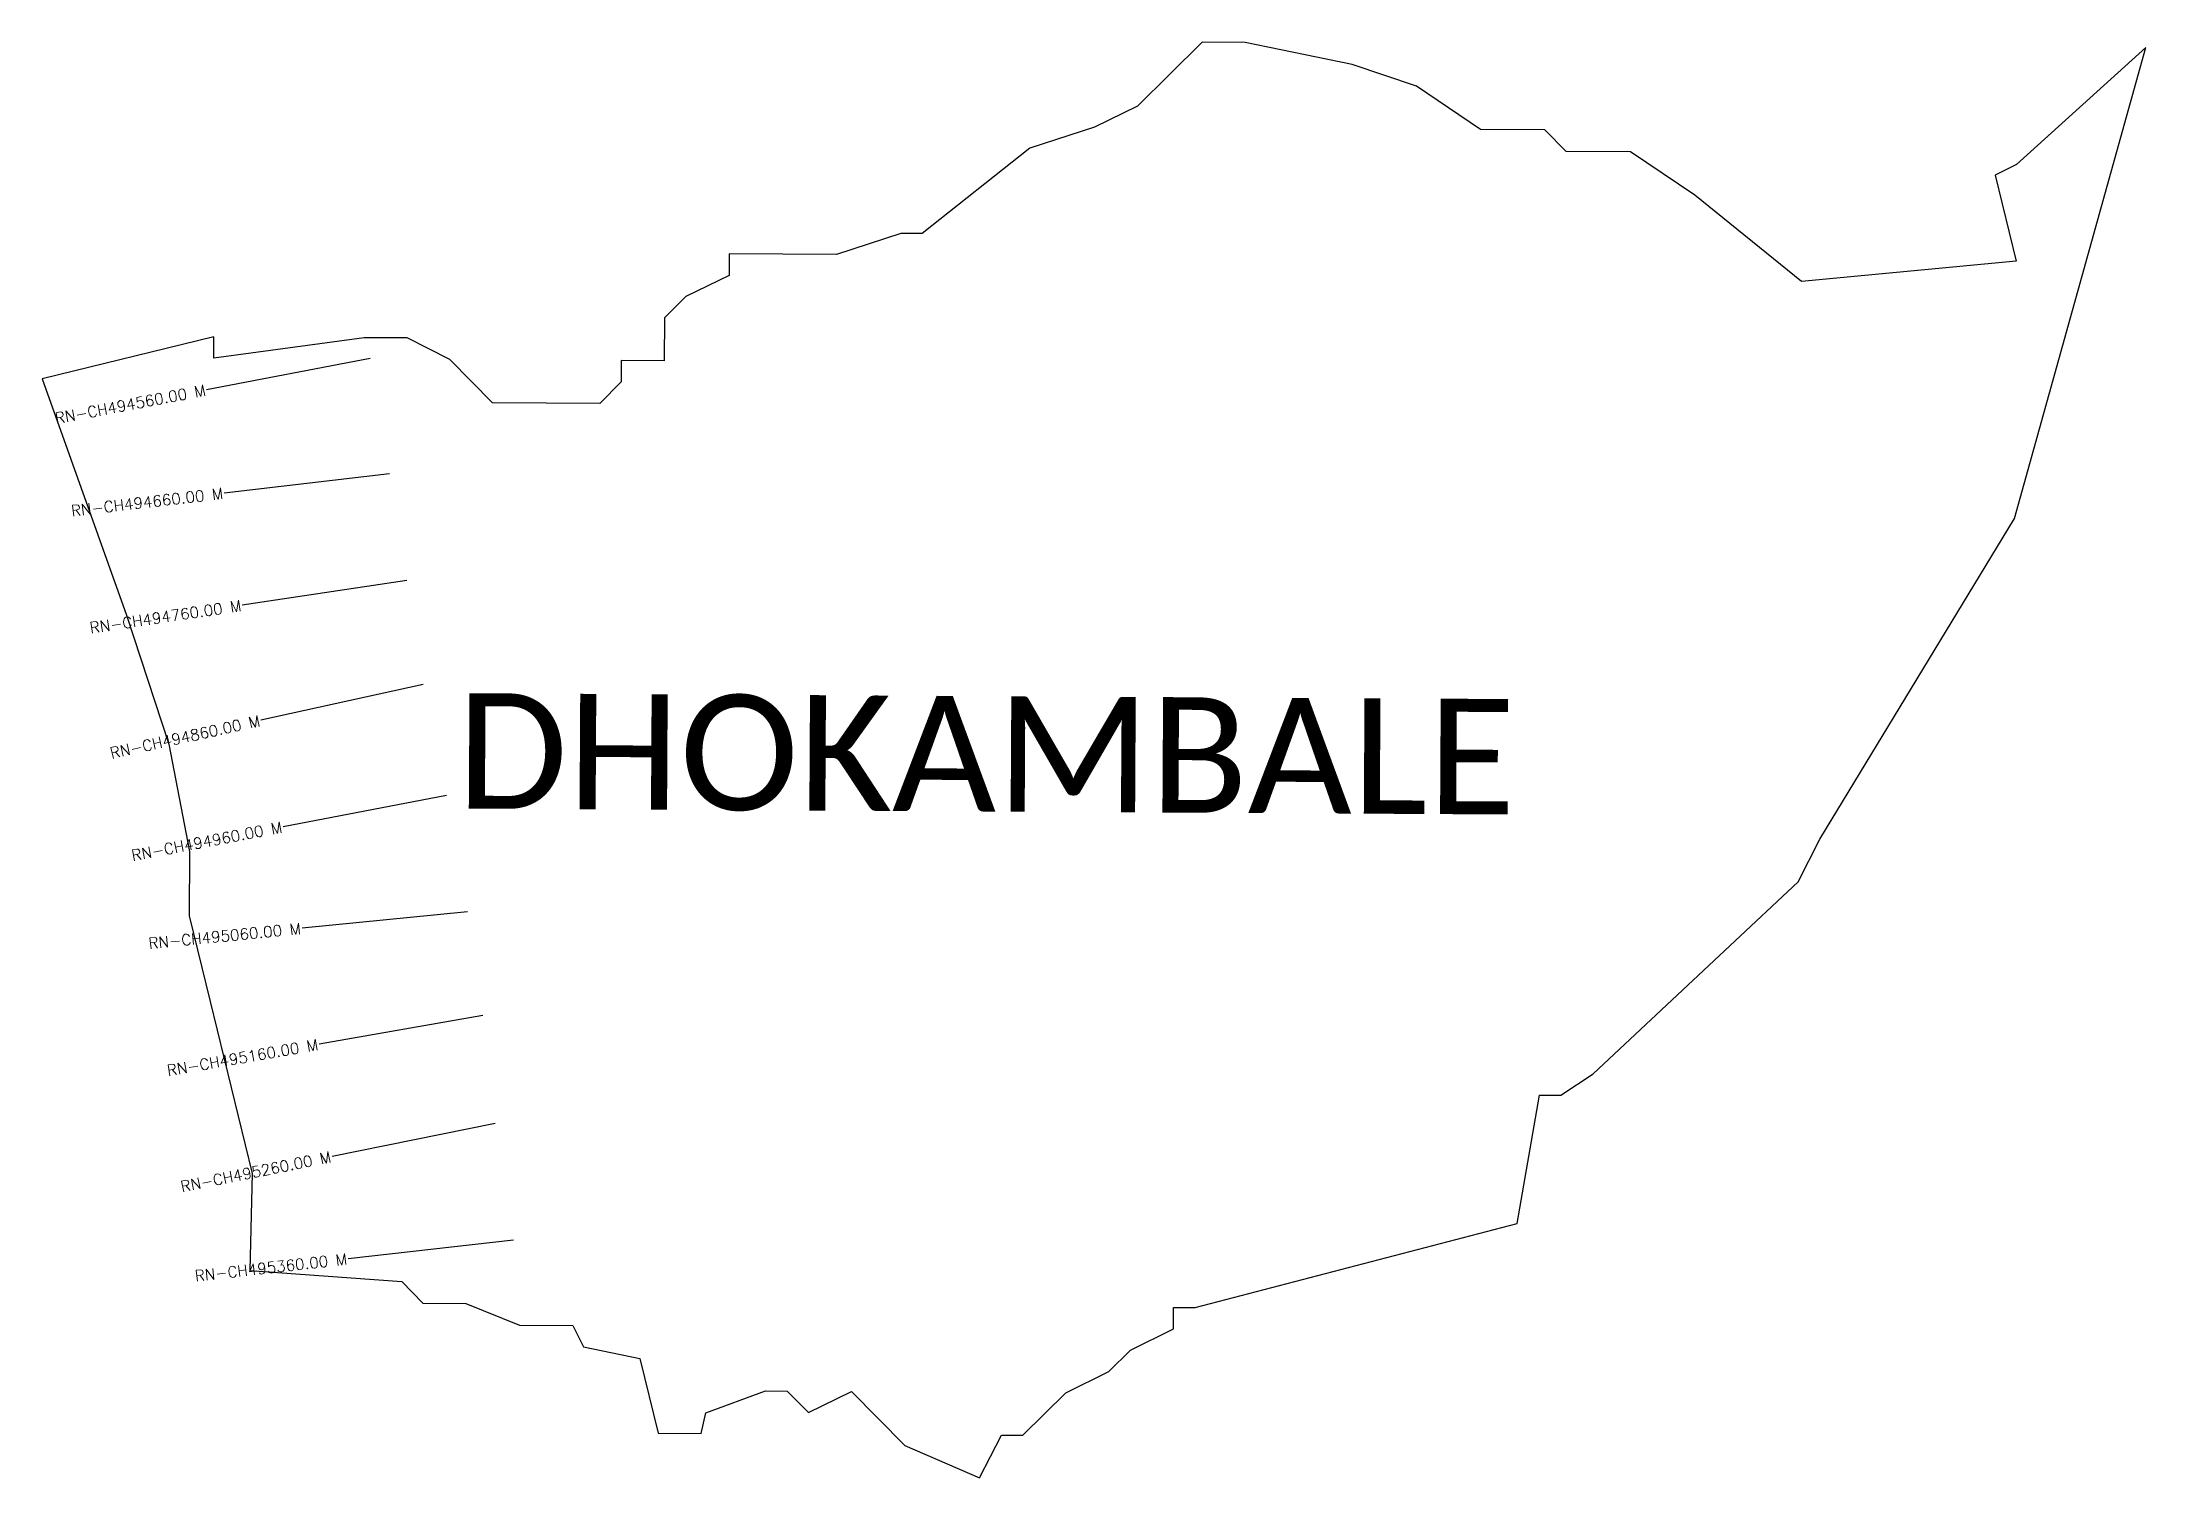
# Model space of a CAD drawing. Header units: metres. Extents: x 317234 to 319130, y 1890036 to 1891330.
import ezdxf
from ezdxf.enums import TextEntityAlignment as Align

# ---------------------------------------------------------------- set-up
doc = ezdxf.new("R2010")
doc.units = ezdxf.units.M
for name, color, linetype in [('CS', 134, 'Continuous'), ('CSMark', 6, 'Continuous'), ('VILLAGE BOUNDRY', 10, 'Continuous'), ('VILLAGE NAME', 250, 'Continuous')]:
    doc.layers.add(name, color=color, linetype=linetype)
doc.styles.get("Standard").update_dxf_attribs({"font": 'simplex.shx'})

msp = doc.modelspace()

# ---------------------------------------------------------------- linework, layer by layer
at = {"layer": 'CS'}
for p, q in [((317529.6, 1891044.6), (317382.3, 1891016.5)), ((317547.2, 1890940.7), (317398.2, 1890923.3)), ((317562.8, 1890844.4), (317414.4, 1890822.2)), ((317577.6, 1890750.7), (317431.1, 1890718.5)), ((317598.6, 1890650.8), (317451.3, 1890622.6)), ((317617.5, 1890545.7), (317468.3, 1890531)), ((317631.3, 1890452.4), (317483.6, 1890426.6)), ((317642.4, 1890355), (317495.3, 1890325.4)), ((317658.9, 1890249.8), (317509.8, 1890233.1))]:
    msp.add_line(p, q, dxfattribs=at)
at = {"layer": 'VILLAGE BOUNDRY'}
msp.add_lwpolyline([(319012.1, 1890900.4), (319130.5, 1891325.1), (319013.9, 1891219.4), (318994.5, 1891209.8), (319013.4, 1891132.4), (318819.9, 1891114.1), (318723.7, 1891192), (318665.9, 1891231), (318607.9, 1891231.3), (318588.7, 1891250.8), (318530.7, 1891251.1), (318472.9, 1891290.1), (318415, 1891309.8), (318318.5, 1891329.6), (318279.8, 1891329.9), (318221.4, 1891272.2), (318182.7, 1891253.1), (318124.5, 1891234.1), (318027.4, 1891157.3), (318008.1, 1891157.4), (317950, 1891138.4), (317853.3, 1891139), (317853.2, 1891119.6), (317814.4, 1891100.5), (317795, 1891081.3), (317794.8, 1891042.6), (317756.1, 1891042.8), (317756, 1891023.5), (317736.6, 1891004.2), (317639.9, 1891004.8), (317601.4, 1891043.7), (317562.9, 1891063.2), (317524.2, 1891063.4), (317388.7, 1891044.9), (317388.8, 1891064.2), (317233.9, 1891026.4), (317310.1, 1890813.3), (317348.1, 1890697.1), (317366.9, 1890600.3), (317366.6, 1890542.3), (317385.4, 1890464.9), (317423.3, 1890310), (317421.1, 1890222.4), (317558.1, 1890212.5), (317577.3, 1890193.1), (317616, 1890192.9), (317664.2, 1890173.2), (317712.5, 1890172.9), (317722.1, 1890153.6), (317772.7, 1890143.3), (317789.3, 1890075.8), (317828, 1890075.6), (317832.4, 1890094.3), (317886.2, 1890114), (317905.5, 1890113.9), (317924.7, 1890094.4), (317963.5, 1890113.5), (318011.6, 1890064.9), (318079.1, 1890035.6), (318098.7, 1890074.1), (318118, 1890074), (318156.9, 1890112.4), (318195.7, 1890131.5), (318215.1, 1890150.8), (318253.9, 1890169.9), (318254, 1890189.3), (318273.3, 1890189.2), (318563.8, 1890264.8), (318583.8, 1890380.7), (318603.1, 1890380.6), (318632.2, 1890399.8), (318816.9, 1890572.8), (318836.5, 1890611.3)], close=True, dxfattribs=at)

# ---------------------------------------------------------------- texts
at = {"layer": 'CSMark'}
for s, rotation, p in [('RN-CH494560.00 M', 10.7874, (317381.3, 1891016.3)), ('RN-CH494660.00 M', 6.6462, (317397.2, 1890923.2)), ('RN-CH494760.00 M', 8.5202, (317413.5, 1890822.1)), ('RN-CH494860.00 M', 12.4012, (317430.2, 1890718.3)), ('RN-CH494960.00 M', 10.8351, (317450.3, 1890622.4)), ('RN-CH495060.00 M', 5.6167, (317467.3, 1890530.9)), ('RN-CH495160.00 M', 9.899, (317482.6, 1890426.4)), ('RN-CH495260.00 M', 11.3877, (317494.3, 1890325.2)), ('RN-CH495360.00 M', 6.416, (317508.8, 1890233))]:
    msp.add_text(s, height=10, rotation=rotation, dxfattribs=at).set_placement(p, align=Align.MIDDLE_RIGHT)
at = {"layer": 'VILLAGE NAME', "insert": (317608.2, 1890743), "char_height": 104.042, "attachment_point": 1, "rotation": 359.6762}
msp.add_mtext_dynamic_manual_height_columns('{\\fCalibri|b0|i0|c0|p34;DHOKAMBALE}', width=1492.463, gutter_width=520.2, heights=[0], dxfattribs=at)

doc.saveas('drawing.dxf')
